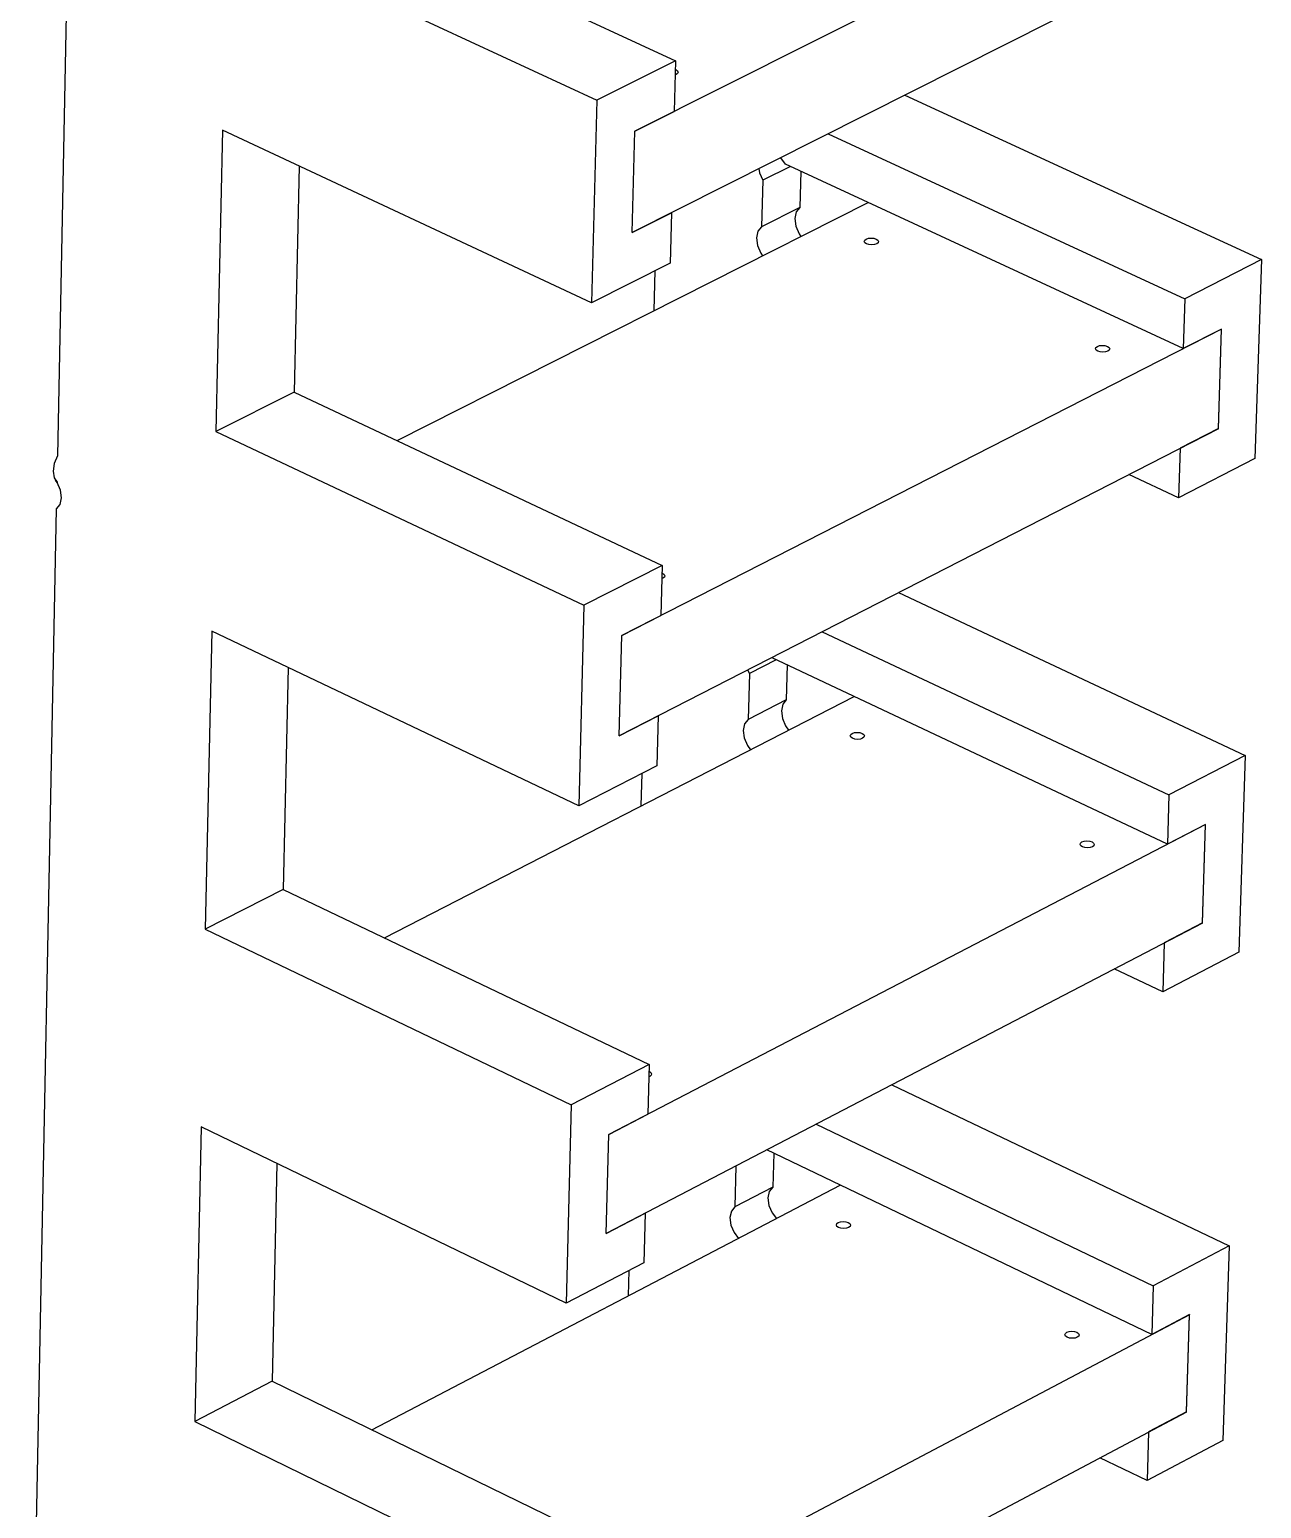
# Model space of a CAD drawing. Extents: x 0 to 156, y 0 to 202.
# Drawn here: x 136.53 to 151.09, y 134.26 to 151.74 of the extents above; entities that cross this region are included whole.
import ezdxf

# ---------------------------------------------------------------- set-up
doc = ezdxf.new("R2010")
doc.units = 0
doc.layers.get('0').update_dxf_attribs({"linetype": 'CONTINUOUS'})

msp = doc.modelspace()

# ---------------------------------------------------------------- linework, layer by layer
at = {"color": 7, "linetype": 'CONTINUOUS'}
for p, q in [((150.81, 154.115), (143.683, 150.537)), ((136.992, 153.435), (136.859, 146.701)), ((139.789, 153.393), (144.163, 151.369)), ((138.859, 152.933), (143.233, 150.903)), ((150.772, 152.926), (143.652, 149.339)), ((144.163, 151.369), (143.233, 150.903)), ((144.163, 151.369), (144.147, 150.77)), ((143.233, 150.903), (143.172, 148.508)), ((146.876, 150.964), (151.09, 149.019)), ((143.683, 150.537), (144.147, 150.77)), ((138.807, 150.547), (138.731, 146.987)), ((143.172, 148.508), (138.807, 150.547)), ((143.652, 149.339), (143.683, 150.537)), ((145.97, 150.507), (150.185, 148.557)), ((139.716, 150.122), (139.656, 147.453)), ((145.522, 150.12), (145.196, 149.956)), ((150.166, 147.968), (145.466, 150.146)), ((145.196, 149.956), (145.181, 149.406)), ((145.646, 150.063), (145.634, 149.635)), ((140.873, 146.88), (146.442, 149.694)), ((145.634, 149.635), (145.181, 149.406)), ((143.652, 149.339), (144.116, 149.573)), ((144.116, 149.573), (144.1, 148.976)), ((144.1, 148.976), (143.172, 148.508)), ((151.09, 149.019), (150.185, 148.557)), ((151.09, 149.019), (151.013, 146.668)), ((143.912, 148.416), (143.924, 148.887)), ((150.185, 148.557), (150.166, 147.968)), ((150.619, 148.197), (143.529, 144.577)), ((150.619, 148.199), (150.166, 147.968)), ((150.581, 147.023), (150.619, 148.199)), ((150.581, 147.021), (150.619, 148.197)), ((150.616, 148.198), (150.619, 148.197)), ((139.656, 147.453), (138.731, 146.987)), ((139.656, 147.453), (144.006, 145.405)), ((138.731, 146.987), (143.081, 144.934)), ((150.581, 147.021), (143.498, 143.392)), ((150.581, 147.023), (150.128, 146.791)), ((150.128, 146.791), (150.109, 146.204)), ((151.013, 146.668), (150.109, 146.204)), ((150.109, 146.204), (149.521, 146.478)), ((136.528, 129.88), (136.847, 146.074)), ((144.006, 145.405), (143.081, 144.934)), ((144.006, 145.405), (143.991, 144.812)), ((146.801, 145.084), (150.899, 143.161)), ((143.081, 144.934), (143.021, 142.564)), ((143.529, 144.577), (143.991, 144.812)), ((138.681, 144.627), (138.605, 141.106)), ((143.021, 142.564), (138.681, 144.627)), ((143.498, 143.392), (143.529, 144.577)), ((145.899, 144.622), (149.997, 142.694)), ((139.584, 144.198), (139.526, 141.577)), ((145.354, 144.291), (145.037, 144.129)), ((149.979, 142.111), (145.306, 144.314)), ((145.485, 144.229), (145.473, 143.816)), ((145.016, 144.17), (145.037, 144.129)), ((145.037, 144.129), (145.023, 143.584)), ((140.722, 141.004), (146.275, 143.856)), ((145.473, 143.816), (145.023, 143.584)), ((143.498, 143.392), (143.959, 143.629)), ((143.959, 143.629), (143.944, 143.038)), ((150.899, 143.161), (149.997, 142.694)), ((150.899, 143.161), (150.822, 140.835)), ((143.944, 143.038), (143.021, 142.564)), ((143.759, 142.564), (143.769, 142.948)), ((149.997, 142.694), (149.979, 142.111)), ((150.429, 142.342), (143.376, 138.681)), ((150.429, 142.345), (149.979, 142.111)), ((150.392, 141.181), (150.429, 142.345)), ((150.392, 141.179), (150.429, 142.342)), ((150.427, 142.343), (150.429, 142.342)), ((139.526, 141.577), (138.605, 141.106)), ((139.526, 141.577), (143.851, 139.506)), ((138.605, 141.106), (142.931, 139.03)), ((150.392, 141.179), (143.346, 137.51)), ((150.392, 141.181), (149.942, 140.947)), ((149.942, 140.947), (149.923, 140.366)), ((150.822, 140.835), (149.923, 140.366)), ((149.923, 140.366), (149.351, 140.637)), ((143.851, 139.506), (142.931, 139.03)), ((143.851, 139.506), (143.835, 138.92)), ((146.722, 139.268), (150.709, 137.365)), ((142.931, 139.03), (142.871, 136.686)), ((138.555, 138.771), (138.481, 135.288)), ((142.871, 136.686), (138.555, 138.771)), ((143.376, 138.681), (143.835, 138.92)), ((145.825, 138.801), (149.812, 136.893)), ((143.346, 137.51), (143.376, 138.681)), ((149.794, 136.316), (145.242, 138.498)), ((145.325, 138.458), (145.314, 138.058)), ((139.453, 138.337), (139.396, 135.764)), ((144.878, 138.308), (144.865, 137.824)), ((140.574, 135.191), (146.111, 138.081)), ((145.314, 138.058), (144.865, 137.824)), ((143.346, 137.51), (143.805, 137.749)), ((143.805, 137.749), (143.789, 137.165)), ((150.709, 137.365), (149.812, 136.893)), ((150.709, 137.365), (150.634, 135.064)), ((143.789, 137.165), (142.871, 136.686)), ((143.607, 136.774), (143.615, 137.074)), ((149.812, 136.893), (149.794, 136.316)), ((150.242, 136.55), (143.225, 132.85)), ((150.242, 136.553), (149.794, 136.316)), ((150.205, 135.402), (150.242, 136.553)), ((150.205, 135.399), (150.242, 136.55)), ((150.24, 136.552), (150.242, 136.55)), ((139.396, 135.764), (138.481, 135.288)), ((139.396, 135.764), (143.697, 133.671)), ((138.481, 135.288), (142.782, 133.189)), ((150.205, 135.399), (143.195, 131.691)), ((150.205, 135.402), (149.757, 135.165)), ((149.757, 135.165), (149.739, 134.59)), ((150.634, 135.064), (149.739, 134.59)), ((149.739, 134.59), (149.182, 134.858))]:
    msp.add_line(p, q, dxfattribs=at)
for points in [[(144.16, 151.267), (144.167, 151.264), (144.186, 151.251), (144.194, 151.235), (144.189, 151.219), (144.171, 151.206), (144.159, 151.201)], [(145.466, 150.146), (145.408, 150.221), (145.406, 150.223)], [(145.149, 150.094), (145.158, 150.046), (145.196, 149.956)], [(145.634, 149.635), (145.592, 149.582), (145.576, 149.505), (145.588, 149.414), (145.626, 149.325), (145.647, 149.292)], [(145.181, 149.406), (145.139, 149.354), (145.123, 149.276), (145.135, 149.186), (145.173, 149.096), (145.194, 149.064)], [(146.537, 149.262), (146.556, 149.249), (146.564, 149.234), (146.559, 149.218), (146.542, 149.205), (146.515, 149.196), (146.484, 149.193), (146.451, 149.196), (146.423, 149.205), (146.404, 149.218), (146.396, 149.234), (146.401, 149.249), (146.418, 149.262), (146.444, 149.271), (146.476, 149.274), (146.509, 149.271), (146.537, 149.262)], [(149.27, 147.994), (149.289, 147.981), (149.297, 147.965), (149.292, 147.95), (149.275, 147.936), (149.249, 147.928), (149.217, 147.924), (149.184, 147.928), (149.156, 147.936), (149.137, 147.95), (149.129, 147.965), (149.134, 147.981), (149.151, 147.994), (149.177, 148.003), (149.209, 148.006), (149.241, 148.003), (149.27, 147.994)], [(136.859, 146.701), (136.82, 146.61), (136.806, 146.519), (136.817, 146.441), (136.853, 146.388), (136.855, 146.387)], [(136.847, 146.074), (136.888, 146.126), (136.904, 146.204), (136.892, 146.295), (136.853, 146.386), (136.836, 146.413)], [(144.004, 145.315), (144.01, 145.313), (144.029, 145.299), (144.037, 145.283), (144.032, 145.267), (144.015, 145.254), (144.002, 145.248)], [(145.473, 143.816), (145.431, 143.764), (145.415, 143.688), (145.427, 143.598), (145.465, 143.509), (145.5, 143.458)], [(145.023, 143.584), (144.981, 143.533), (144.965, 143.456), (144.976, 143.367), (145.014, 143.277), (145.05, 143.227)], [(146.37, 143.42), (146.389, 143.407), (146.397, 143.391), (146.392, 143.375), (146.375, 143.362), (146.349, 143.353), (146.317, 143.35), (146.285, 143.353), (146.257, 143.362), (146.238, 143.375), (146.23, 143.391), (146.235, 143.407), (146.252, 143.42), (146.278, 143.429), (146.31, 143.432), (146.342, 143.429), (146.37, 143.42)], [(149.088, 142.137), (149.107, 142.124), (149.115, 142.108), (149.11, 142.092), (149.093, 142.079), (149.067, 142.07), (149.035, 142.067), (149.003, 142.07), (148.975, 142.079), (148.955, 142.092), (148.947, 142.108), (148.952, 142.124), (148.969, 142.137), (148.995, 142.146), (149.027, 142.15), (149.06, 142.146), (149.088, 142.137)], [(143.849, 139.428), (143.855, 139.426), (143.874, 139.412), (143.882, 139.396), (143.877, 139.38), (143.86, 139.366), (143.847, 139.361)], [(145.314, 138.058), (145.272, 138.008), (145.256, 137.932), (145.268, 137.843), (145.305, 137.755), (145.356, 137.687)], [(144.865, 137.824), (144.824, 137.774), (144.808, 137.698), (144.819, 137.609), (144.857, 137.521), (144.908, 137.453)], [(146.205, 137.64), (146.224, 137.627), (146.232, 137.611), (146.227, 137.595), (146.21, 137.581), (146.184, 137.572), (146.152, 137.569), (146.12, 137.572), (146.092, 137.581), (146.073, 137.595), (146.066, 137.611), (146.071, 137.627), (146.087, 137.64), (146.114, 137.649), (146.145, 137.652), (146.177, 137.649), (146.205, 137.64)], [(148.907, 136.343), (148.927, 136.33), (148.935, 136.314), (148.93, 136.298), (148.913, 136.284), (148.887, 136.275), (148.855, 136.272), (148.823, 136.275), (148.795, 136.284), (148.776, 136.298), (148.768, 136.314), (148.773, 136.33), (148.79, 136.343), (148.816, 136.353), (148.847, 136.356), (148.88, 136.353), (148.907, 136.343)]]:
    msp.add_lwpolyline(points, dxfattribs=at)

doc.saveas('drawing.dxf')
